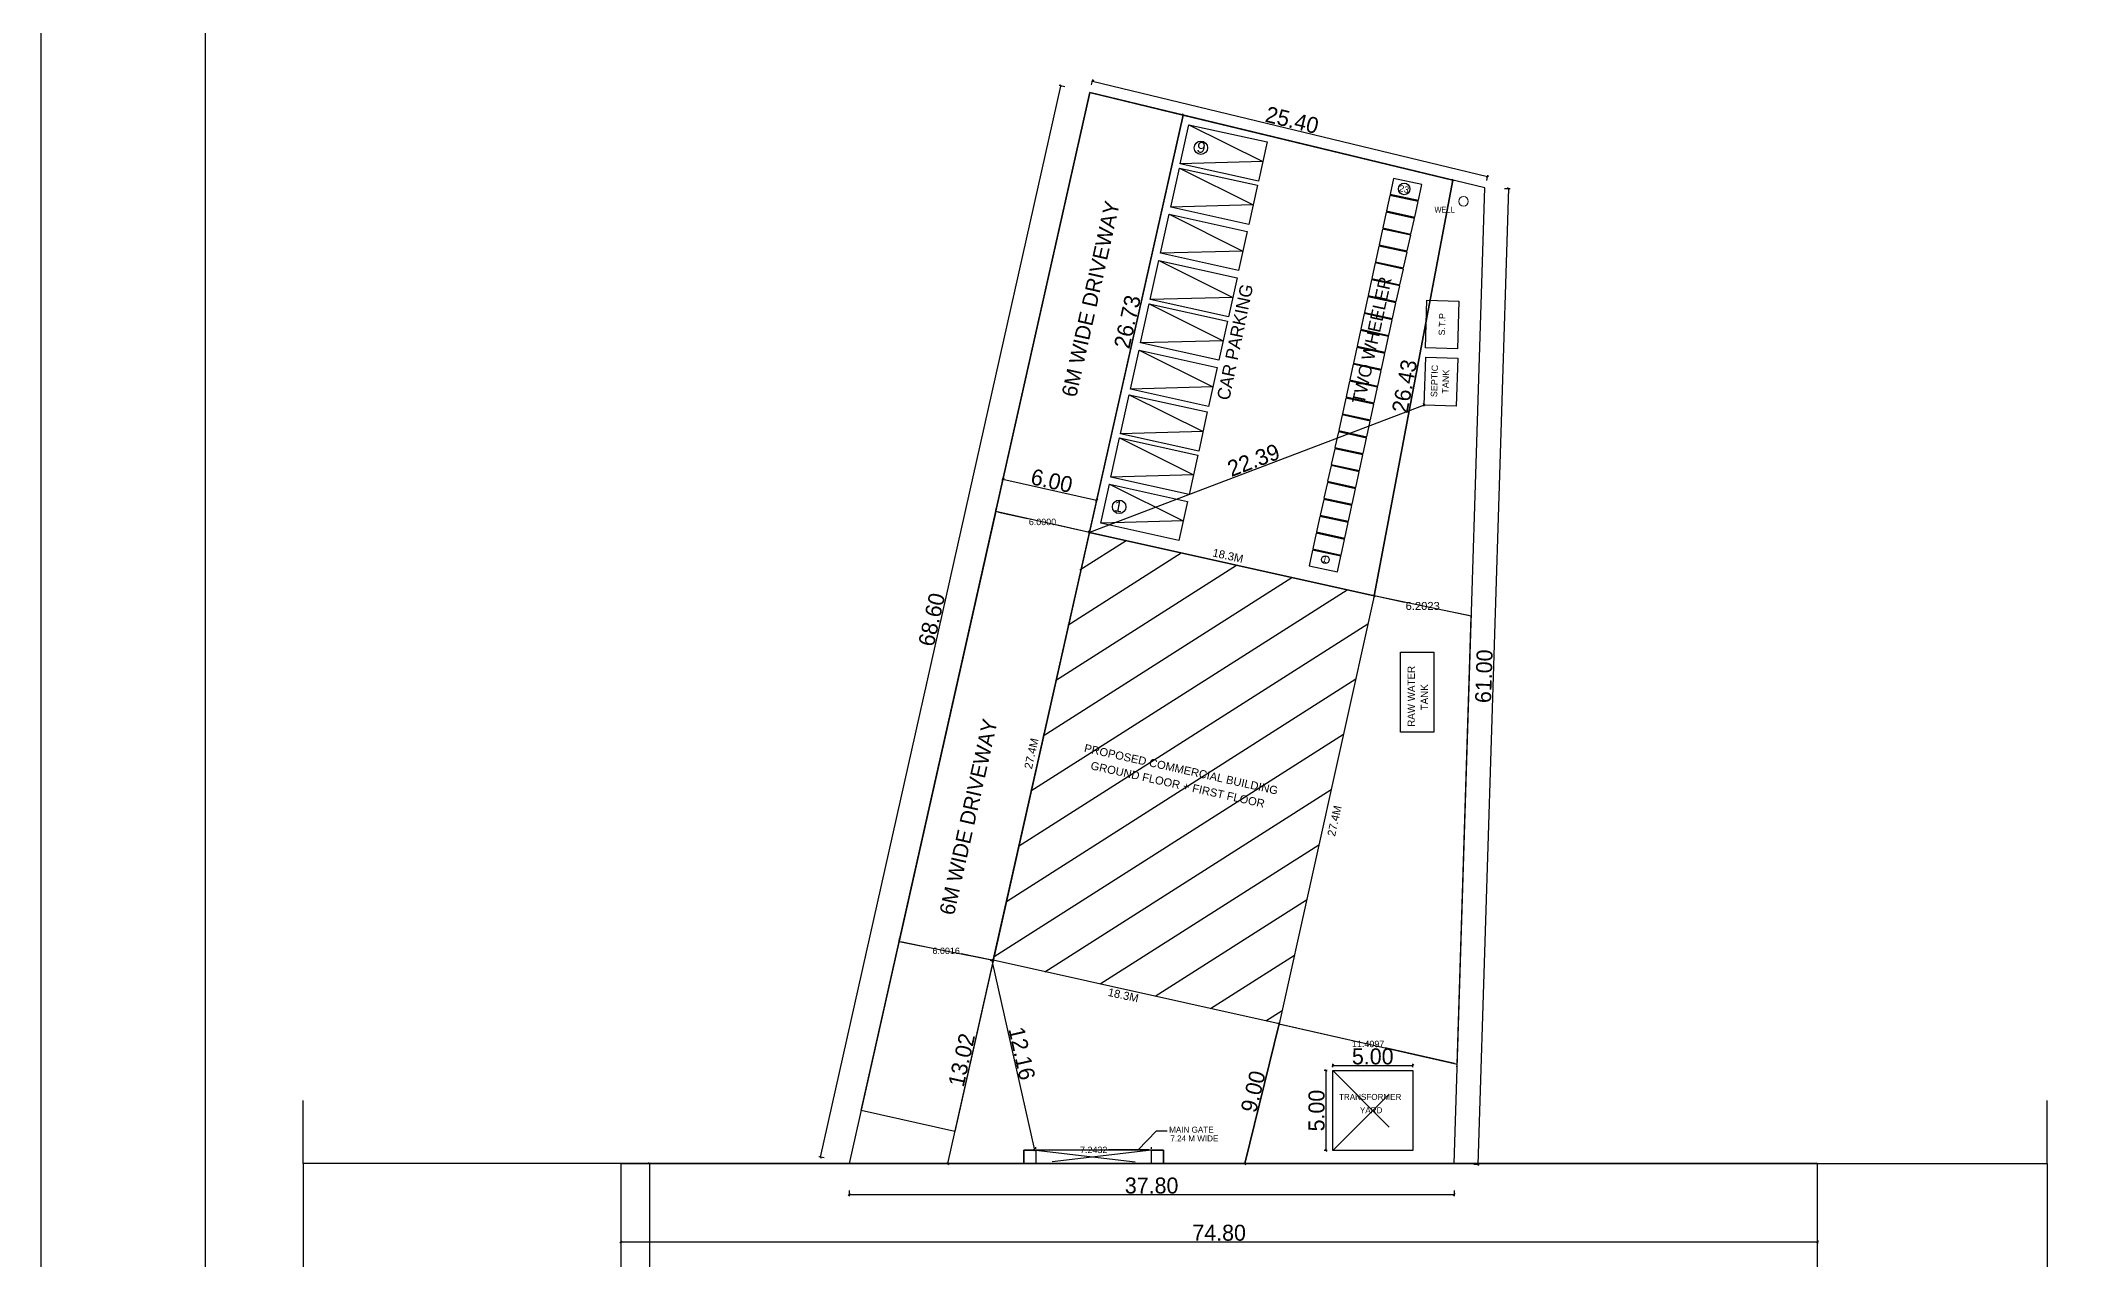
# Model space of a CAD drawing. Header units: metres. Extents: x 0 to 298, y 0 to 242.
# Drawn here: x 0 to 127.6, y 74.2 to 150.3 of the extents above; entities that cross this region are included whole.
import ezdxf
from ezdxf.enums import TextEntityAlignment as Align

# ---------------------------------------------------------------- set-up
doc = ezdxf.new("R2010")
doc.units = ezdxf.units.M
doc.linetypes.add('DOT2', pattern=[0.125, 0, -0.125])
doc.linetypes.add('HIDDEN', pattern=[0.375, 0.25, -0.125])
for name, color, linetype in [('BLK_1_COVERED_AREA', 223, 'Continuous'), ('BLK_1_LVL_0_BLDG_FOOT_PRINT', 223, 'Continuous'), ('BLK_1_LVL_0_FRONT_SETBACK', 2, 'Continuous'), ('BLK_1_LVL_0_REAR_SETBACK', 11, 'Continuous'), ('BLK_1_LVL_0_SIDE_SETBACK1', 171, 'Continuous'), ('BLK_1_LVL_0_SIDE_SETBACK2', 102, 'Continuous'), ('DIST_EXIT', 117, 'Continuous'), ('DRIVEWAY', 22, 'DOT2'), ('MAIN_GATE', 57, 'Continuous'), ('PARKING_SLOT', 1, 'Continuous'), ('PLOT_BOUNDARY', 70, 'Continuous'), ('ROAD_WIDTH', 1, 'Continuous'), ('RWH', 130, 'Continuous'), ('SEPTIC_TANK', 146, 'Continuous'), ('TRANSFORMER_YARD', 7, 'Continuous'), ('TWO_WHEELER_PARKING', 2, 'Continuous')]:
    doc.layers.add(name, color=color, linetype=linetype)
doc.layers.add('BLK_1_INTERNAL_VEHICULAR_ACCESS', color=161, linetype='Continuous', lineweight=0)
doc.styles.add('ai', font='arial.ttf')
doc.styles.add('ARIAL', font='arial.ttf')
doc.styles.add('rs', font='arial.ttf', dxfattribs={"width": 0.85})
doc.styles.get("Standard").update_dxf_attribs({"font": 'arial.ttf', "height": 0.5})
doc.styles.add('style1', font='BKANT.TTF', dxfattribs={"height": 1})
doc.dimstyles.new('main dim', dxfattribs={"dimtxt": 1, "dimasz": 0.12, "dimexe": 0.1, "dimexo": 0.1, "dimgap": 0.05, "dimtad": 1, "dimzin": 3, "dimdsep": 46, "dimtxsty": 'style1', "dimblk": 'OBLIQUE', "dimcen": 0.125, "dimclrd": 8, "dimclre": 8, "dimclrt": 3, "dimadec": 0, "dimazin": 0, "dimtfac": 0.8, "dimtix": 1, "dimtofl": 0, "dimtmove": 2, "dimatfit": 0, "dimfxl": 0, "dimtolj": 1, "dimtzin": 0, "dimarcsym": 0})
doc.dimstyles.get("Standard").update_dxf_attribs({"dimtxt": 0.18, "dimasz": 0.18, "dimexe": 0.18, "dimexo": 0.0625, "dimgap": 0.09, "dimtad": 0, "dimtih": 1, "dimtoh": 1, "dimdec": 4, "dimzin": 0, "dimdsep": 46, "dimtxsty": 'Standard', "dimcen": 0.09, "dimadec": 0, "dimazin": 0, "dimtfac": 1, "dimtdec": 4, "dimtofl": 0, "dimtmove": 0, "dimatfit": 3, "dimfxl": 0, "dimtolj": 1, "dimtzin": 0, "dimarcsym": 0})

# ---------------------------------------------------------------- blocks, each defined once
blk = doc.blocks.new('*D24')
at = {"color": 0, "lineweight": -2, "ltscale": 25}
for p, q in [((77.37, 88.8), (77.35, 88.69)), ((77.56, 88.82), (81.89, 87.85)), ((88.34, 86.38), (84.02, 87.36)), ((88.5, 86.28), (88.48, 86.17))]:
    blk.add_line(p, q, dxfattribs=at)
at = {"color": 0, "ltscale": 25}
for points in [[(77.57, 88.85), (77.56, 88.8), (77.39, 88.86)], [(88.35, 86.41), (88.33, 86.36), (88.52, 86.34)]]:
    blk.add_solid(points, dxfattribs=at)
at = {"layer": 'DEFPOINTS', "color": 0, "ltscale": 25}
for p in [(77.39, 88.86), (88.52, 86.34), (88.52, 86.34)]:
    blk.add_point(p, dxfattribs=at)
at = {"color": 0, "ltscale": 25, "insert": (82.95, 87.6), "char_height": 0.4, "attachment_point": 5}
blk.add_mtext('\\A1;11.4097', dxfattribs=at)
blk = doc.blocks.new('*D25')
at = {"color": 0, "lineweight": -2, "ltscale": 25}
for p, q in [((53.65, 94.07), (53.67, 94.19)), ((53.82, 93.98), (55.65, 93.61)), ((59.35, 92.87), (57.51, 93.24)), ((59.54, 92.89), (59.56, 93.01))]:
    blk.add_line(p, q, dxfattribs=at)
at = {"color": 0, "ltscale": 25}
for points in [[(53.82, 94.01), (53.81, 93.95), (53.64, 94.01)], [(59.35, 92.9), (59.34, 92.84), (59.52, 92.83)]]:
    blk.add_solid(points, dxfattribs=at)
at = {"layer": 'DEFPOINTS', "color": 0, "ltscale": 25}
for p in [(53.64, 94.01), (53.64, 94.01), (59.52, 92.83)]:
    blk.add_point(p, dxfattribs=at)
at = {"color": 0, "ltscale": 25, "insert": (56.58, 93.42), "char_height": 0.4, "attachment_point": 5}
blk.add_mtext('\\A1;6.0016', dxfattribs=at)
blk = doc.blocks.new('_Oblique')
at = {"color": 0, "linetype": 'ByBlock', "lineweight": -2}
blk.add_line((-0.5, -0.5), (0.5, 0.5), dxfattribs=at)
blk = doc.blocks.new('*D64')
at = {"layer": 'DEFPOINTS', "color": 0}
for p in [(80.74, 85.94), (85.74, 86.26), (85.74, 85.94)]:
    blk.add_point(p, dxfattribs=at)
at = {"layer": 'TRANSFORMER_YARD', "color": 7, "lineweight": -2}
for p, q in [((80.74, 86.16), (80.74, 86.36)), ((80.74, 86.26), (85.74, 86.26)), ((85.74, 86.16), (85.74, 86.36))]:
    blk.add_line(p, q, dxfattribs=at)
at = {"layer": 'TRANSFORMER_YARD', "color": 7, "lineweight": -2, "xscale": 0.12, "yscale": 0.12, "zscale": 0.12, "rotation": 180}
blk.add_blockref('_Oblique', (80.74, 86.26), dxfattribs=at)
at = {"layer": 'TRANSFORMER_YARD', "color": 7, "lineweight": -2, "xscale": 0.12, "yscale": 0.12, "zscale": 0.12}
blk.add_blockref('_Oblique', (85.74, 86.26), dxfattribs=at)
at = {"layer": 'TRANSFORMER_YARD', "color": 7, "insert": (83.24, 86.82), "char_height": 1, "attachment_point": 5, "style": 'style1'}
blk.add_mtext('\\A1;5.00', dxfattribs=at)
blk = doc.blocks.new('*D65')
at = {"layer": 'DEFPOINTS', "color": 0}
for p in [(80.74, 85.94), (80.3, 80.94), (80.74, 80.94)]:
    blk.add_point(p, dxfattribs=at)
at = {"layer": 'TRANSFORMER_YARD', "color": 7, "lineweight": -2}
for p, q in [((80.4, 85.94), (80.2, 85.94)), ((80.3, 85.94), (80.3, 80.94)), ((80.4, 80.94), (80.2, 80.94))]:
    blk.add_line(p, q, dxfattribs=at)
at = {"layer": 'TRANSFORMER_YARD', "color": 7, "lineweight": -2, "xscale": 0.12, "yscale": 0.12, "zscale": 0.12}
for p, rotation in [((80.3, 85.94), 90), ((80.3, 80.94), 270)]:
    blk.add_blockref('_Oblique', p, dxfattribs=dict(at, rotation=rotation))
at = {"layer": 'TRANSFORMER_YARD', "color": 7, "insert": (79.73, 83.44), "char_height": 1, "attachment_point": 5, "rotation": 90, "style": 'style1'}
blk.add_mtext('\\A1;5.00', dxfattribs=at)
blk = doc.blocks.new('*D66')
at = {"layer": 'DEFPOINTS', "color": 0, "ltscale": 25}
for p in [(36.24, 80.13), (36.24, 40.13), (38.03, 40.13)]:
    blk.add_point(p, dxfattribs=at)
at = {"layer": 'ROAD_WIDTH', "color": 2, "lineweight": -2, "ltscale": 25}
for p, q in [((37.93, 80.13), (38.13, 80.13)), ((38.03, 80.13), (38.03, 40.13)), ((37.93, 40.13), (38.13, 40.13))]:
    blk.add_line(p, q, dxfattribs=at)
at = {"layer": 'ROAD_WIDTH', "color": 2, "lineweight": -2, "ltscale": 25, "xscale": 0.12, "yscale": 0.12, "zscale": 0.12}
for p, rotation in [((38.03, 80.13), 90), ((38.03, 40.13), 270)]:
    blk.add_blockref('_Oblique', p, dxfattribs=dict(at, rotation=rotation))
at = {"layer": 'ROAD_WIDTH', "color": 2, "ltscale": 25, "insert": (37.46, 60.13), "char_height": 1, "attachment_point": 5, "rotation": 90, "style": 'style1'}
blk.add_mtext('\\A1;40.00', dxfattribs=at)
blk = doc.blocks.new('*D26')
at = {"layer": 'DEFPOINTS', "color": 0, "ltscale": 25}
for p in [(86.46, 127.53), (65.53, 119.57), (65.53, 119.57)]:
    blk.add_point(p, dxfattribs=at)
at = {"layer": 'SEPTIC_TANK', "color": 1, "lineweight": -2, "ltscale": 25}
for p, q in [((86.46, 127.53), (86.42, 127.62)), ((86.46, 127.53), (65.53, 119.57)), ((65.53, 119.57), (65.49, 119.66))]:
    blk.add_line(p, q, dxfattribs=at)
at = {"layer": 'SEPTIC_TANK', "color": 1, "lineweight": -2, "ltscale": 25, "xscale": 0.12, "yscale": 0.12, "zscale": 0.12}
for p, rotation in [((86.46, 127.53), 20.82963575179665), ((65.53, 119.57), 200.8296357517967)]:
    blk.add_blockref('_Oblique', p, dxfattribs=dict(at, rotation=rotation))
at = {"layer": 'SEPTIC_TANK', "color": 1, "ltscale": 25, "insert": (75.79, 124.08), "char_height": 1, "attachment_point": 5, "rotation": 20.8296, "style": 'style1'}
blk.add_mtext('\\A1;22.39', dxfattribs=at)
blk = doc.blocks.new('*D67')
at = {"layer": 'DEFPOINTS', "color": 0, "linetype": 'ByBlock', "ltscale": 25}
for p in [(65.98, 121.59), (59.49, 120.05), (65.34, 118.74)]:
    blk.add_point(p, dxfattribs=at)
at = {"layer": 'DRIVEWAY', "color": 255, "linetype": 'ByBlock', "lineweight": -2, "ltscale": 25}
for p, q in [((60.11, 122.8), (60.15, 123)), ((60.13, 122.9), (65.98, 121.59)), ((65.96, 121.49), (66, 121.68))]:
    blk.add_line(p, q, dxfattribs=at)
at = {"layer": 'DRIVEWAY', "color": 255, "linetype": 'ByBlock', "lineweight": -2, "ltscale": 25, "xscale": 0.12, "yscale": 0.12, "zscale": 0.12}
for p, rotation in [((60.13, 122.9), 167.3411829216774), ((65.98, 121.59), 347.3411829216774)]:
    blk.add_blockref('_Oblique', p, dxfattribs=dict(at, rotation=rotation))
at = {"layer": 'DRIVEWAY', "color": 255, "linetype": 'ByBlock', "ltscale": 25, "insert": (63.18, 122.79), "char_height": 1, "attachment_point": 5, "rotation": 347.3412, "style": 'style1'}
blk.add_mtext('\\A1;6.00', dxfattribs=at)
blk = doc.blocks.new('*D108')
at = {"color": 8, "lineweight": -2, "ltscale": 25}
for p, q in [((36.24, 75.34), (36.24, 75.14)), ((111.04, 75.34), (111.04, 75.14)), ((36.24, 75.24), (111.04, 75.24))]:
    blk.add_line(p, q, dxfattribs=at)
at = {"layer": 'DEFPOINTS', "color": 0, "ltscale": 25}
for p in [(36.24, 80.13), (111.04, 80.13), (111.04, 75.24)]:
    blk.add_point(p, dxfattribs=at)
at = {"color": 8, "lineweight": -2, "ltscale": 25, "xscale": 0.12, "yscale": 0.12, "zscale": 0.12, "rotation": 180}
blk.add_blockref('_Oblique', (36.24, 75.24), dxfattribs=at)
at = {"color": 8, "lineweight": -2, "ltscale": 25, "xscale": 0.12, "yscale": 0.12, "zscale": 0.12}
blk.add_blockref('_Oblique', (111.04, 75.24), dxfattribs=at)
at = {"color": 3, "ltscale": 25, "insert": (73.64, 75.8), "char_height": 1, "attachment_point": 5, "style": 'style1'}
blk.add_mtext('\\A1;74.80', dxfattribs=at)
blk = doc.blocks.new('*D129')
at = {"color": 0, "lineweight": -2, "ltscale": 25}
for p, q in [((83.32, 115.55), (83.29, 115.44)), ((83.51, 115.58), (85.23, 115.21)), ((89.22, 114.37), (87.5, 114.74)), ((89.39, 114.28), (89.36, 114.16))]:
    blk.add_line(p, q, dxfattribs=at)
at = {"color": 0, "ltscale": 25}
for points in [[(83.51, 115.6), (83.5, 115.55), (83.33, 115.61)], [(89.23, 114.4), (89.22, 114.34), (89.4, 114.34)]]:
    blk.add_solid(points, dxfattribs=at)
at = {"layer": 'DEFPOINTS', "color": 0, "ltscale": 25}
for p in [(83.33, 115.61), (89.4, 114.34), (89.4, 114.34)]:
    blk.add_point(p, dxfattribs=at)
at = {"color": 0, "ltscale": 25, "insert": (86.36, 114.97), "char_height": 0.5, "attachment_point": 5}
blk.add_mtext('\\A1;6.2023', dxfattribs=at)
blk = doc.blocks.new('*D43')
at = {"layer": 'DEFPOINTS', "color": 0, "ltscale": 25}
for p in [(86.46, 127.53), (65.53, 119.57), (65.53, 119.57)]:
    blk.add_point(p, dxfattribs=at)
at = {"layer": 'SEPTIC_TANK', "color": 2, "lineweight": -2, "ltscale": 25}
for p, q in [((86.46, 127.53), (86.42, 127.62)), ((86.46, 127.53), (65.53, 119.57)), ((65.53, 119.57), (65.49, 119.66))]:
    blk.add_line(p, q, dxfattribs=at)
at = {"layer": 'SEPTIC_TANK', "color": 2, "lineweight": -2, "ltscale": 25, "xscale": 0.12, "yscale": 0.12, "zscale": 0.12}
for p, rotation in [((86.46, 127.53), 20.82963575151856), ((65.53, 119.57), 200.8296357515186)]:
    blk.add_blockref('_Oblique', p, dxfattribs=dict(at, rotation=rotation))
at = {"layer": 'SEPTIC_TANK', "color": 2, "ltscale": 25, "insert": (75.79, 124.08), "char_height": 1, "attachment_point": 5, "rotation": 20.8296, "style": 'style1'}
blk.add_mtext('\\A1;22.39', dxfattribs=at)
blk = doc.blocks.new('*D130')
at = {"color": 0, "lineweight": -2, "ltscale": 25}
for p, q in [((59.69, 120.94), (59.71, 121.06)), ((59.85, 120.84), (61.67, 120.43)), ((65.35, 119.61), (63.53, 120.02)), ((65.54, 119.63), (65.57, 119.74))]:
    blk.add_line(p, q, dxfattribs=at)
at = {"color": 0, "ltscale": 25}
for points in [[(59.86, 120.87), (59.84, 120.81), (59.67, 120.88)], [(65.36, 119.64), (65.35, 119.58), (65.53, 119.57)]]:
    blk.add_solid(points, dxfattribs=at)
at = {"layer": 'DEFPOINTS', "color": 0, "ltscale": 25}
for p in [(59.67, 120.88), (59.67, 120.88), (65.53, 119.57)]:
    blk.add_point(p, dxfattribs=at)
at = {"color": 0, "ltscale": 25, "insert": (62.6, 120.22), "char_height": 0.4, "attachment_point": 5}
blk.add_mtext('\\A1;6.0000', dxfattribs=at)
blk = doc.blocks.new('*D131')
at = {"color": 8, "lineweight": -2, "ltscale": 25}
for p, q in [((77.39, 88.86), (75.25, 80.13)), ((77.39, 88.86), (77.29, 88.89)), ((75.25, 80.13), (75.15, 80.15))]:
    blk.add_line(p, q, dxfattribs=at)
at = {"layer": 'DEFPOINTS', "color": 0, "ltscale": 25}
for p in [(77.39, 88.86), (75.25, 80.13), (75.25, 80.13)]:
    blk.add_point(p, dxfattribs=at)
at = {"color": 8, "lineweight": -2, "ltscale": 25, "xscale": 0.12, "yscale": 0.12, "zscale": 0.12}
for p, rotation in [((77.39, 88.86), 76.25472633052055), ((75.25, 80.13), 256.2547263305206)]:
    blk.add_blockref('_Oblique', p, dxfattribs=dict(at, rotation=rotation))
at = {"color": 3, "ltscale": 25, "insert": (75.77, 84.63), "char_height": 1, "attachment_point": 5, "rotation": 76.2547, "style": 'style1'}
blk.add_mtext('\\A1;9.00', dxfattribs=at)
blk = doc.blocks.new('*D44')
at = {"color": 8, "lineweight": -2, "ltscale": 25}
for p, q in [((59.52, 92.83), (56.67, 80.13)), ((59.52, 92.83), (59.43, 92.85)), ((56.67, 80.13), (56.57, 80.15))]:
    blk.add_line(p, q, dxfattribs=at)
at = {"layer": 'DEFPOINTS', "color": 0, "ltscale": 25}
for p in [(59.52, 92.83), (56.67, 80.13), (56.67, 80.13)]:
    blk.add_point(p, dxfattribs=at)
at = {"color": 8, "lineweight": -2, "ltscale": 25, "xscale": 0.12, "yscale": 0.12, "zscale": 0.12}
for p, rotation in [((59.52, 92.83), 77.34118292180271), ((56.67, 80.13), 257.3411829218027)]:
    blk.add_blockref('_Oblique', p, dxfattribs=dict(at, rotation=rotation))
at = {"color": 3, "ltscale": 25, "insert": (57.55, 86.6), "char_height": 1, "attachment_point": 5, "rotation": 77.3412, "style": 'style1'}
blk.add_mtext('\\A1;13.02', dxfattribs=at)
blk = doc.blocks.new('*D132')
at = {"color": 8, "lineweight": -2, "ltscale": 25}
for p, q in [((65.53, 119.57), (71.39, 145.65)), ((71.39, 145.65), (71.29, 145.67)), ((65.53, 119.57), (65.43, 119.59))]:
    blk.add_line(p, q, dxfattribs=at)
at = {"layer": 'DEFPOINTS', "color": 0, "ltscale": 25}
for p in [(71.39, 145.65), (71.39, 145.65), (65.53, 119.57)]:
    blk.add_point(p, dxfattribs=at)
at = {"color": 8, "lineweight": -2, "ltscale": 25, "xscale": 0.12, "yscale": 0.12, "zscale": 0.12}
for p, rotation in [((71.39, 145.65), 77.3411638852006), ((65.53, 119.57), 257.3411638852006)]:
    blk.add_blockref('_Oblique', p, dxfattribs=dict(at, rotation=rotation))
at = {"color": 3, "ltscale": 25, "insert": (67.91, 132.73), "char_height": 1, "attachment_point": 5, "rotation": 77.3412, "style": 'style1'}
blk.add_mtext('\\A1;26.73', dxfattribs=at)
blk = doc.blocks.new('*D133')
at = {"color": 8, "lineweight": -2, "ltscale": 25}
for p, q in [((83.33, 115.61), (88.25, 141.58)), ((88.25, 141.58), (88.15, 141.6)), ((83.33, 115.61), (83.23, 115.63))]:
    blk.add_line(p, q, dxfattribs=at)
at = {"layer": 'DEFPOINTS', "color": 0, "ltscale": 25}
for p in [(88.25, 141.58), (88.25, 141.58), (83.33, 115.61)]:
    blk.add_point(p, dxfattribs=at)
at = {"color": 8, "lineweight": -2, "ltscale": 25, "xscale": 0.12, "yscale": 0.12, "zscale": 0.12}
for p, rotation in [((88.25, 141.58), 79.2776298927437), ((83.33, 115.61), 259.2776298927437)]:
    blk.add_blockref('_Oblique', p, dxfattribs=dict(at, rotation=rotation))
at = {"color": 3, "ltscale": 25, "insert": (85.23, 128.7), "char_height": 1, "attachment_point": 5, "rotation": 79.2776, "style": 'style1'}
blk.add_mtext('\\A1;26.43', dxfattribs=at)
blk = doc.blocks.new('*D134')
at = {"color": 8, "lineweight": -2, "ltscale": 25}
for p, q in [((65.67, 147.53), (65.75, 147.87)), ((65.73, 147.77), (90.42, 141.81)), ((90.36, 141.56), (90.44, 141.9))]:
    blk.add_line(p, q, dxfattribs=at)
at = {"layer": 'DEFPOINTS', "color": 0, "ltscale": 25}
for p in [(65.55, 147.06), (90.42, 141.81), (90.24, 141.1)]:
    blk.add_point(p, dxfattribs=at)
at = {"color": 8, "lineweight": -2, "ltscale": 25, "xscale": 0.12, "yscale": 0.12, "zscale": 0.12}
for p, rotation in [((65.73, 147.77), 166.4227017321744), ((90.42, 141.81), 346.4227017321744)]:
    blk.add_blockref('_Oblique', p, dxfattribs=dict(at, rotation=rotation))
at = {"color": 3, "ltscale": 25, "insert": (78.2, 145.33), "char_height": 1, "attachment_point": 5, "rotation": 346.4227, "style": 'style1'}
blk.add_mtext('\\A1;25.40', dxfattribs=at)
blk = doc.blocks.new('*D135')
at = {"color": 8, "lineweight": -2, "ltscale": 25}
for p, q in [((91.72, 141.05), (89.8, 80.08)), ((91.47, 141.06), (91.82, 141.05)), ((89.55, 80.09), (89.9, 80.08))]:
    blk.add_line(p, q, dxfattribs=at)
at = {"layer": 'DEFPOINTS', "color": 0, "ltscale": 25}
for p in [(90.24, 141.1), (88.32, 80.13), (89.8, 80.08)]:
    blk.add_point(p, dxfattribs=at)
at = {"color": 8, "lineweight": -2, "ltscale": 25, "xscale": 0.12, "yscale": 0.12, "zscale": 0.12}
for p, rotation in [((91.72, 141.05), 88.19298807152173), ((89.8, 80.08), 268.1929880715218)]:
    blk.add_blockref('_Oblique', p, dxfattribs=dict(at, rotation=rotation))
at = {"color": 3, "ltscale": 25, "insert": (90.19, 110.58), "char_height": 1, "attachment_point": 5, "rotation": 88.193, "style": 'style1'}
blk.add_mtext('\\A1;61.00', dxfattribs=at)
blk = doc.blocks.new('*D136')
at = {"color": 8, "lineweight": -2, "ltscale": 25}
for p, q in [((48.72, 80.53), (63.75, 147.46)), ((63.99, 147.41), (63.65, 147.49)), ((48.96, 80.48), (48.62, 80.55))]:
    blk.add_line(p, q, dxfattribs=at)
at = {"layer": 'DEFPOINTS', "color": 0, "ltscale": 25}
for p in [(63.75, 147.46), (65.55, 147.06), (50.52, 80.13)]:
    blk.add_point(p, dxfattribs=at)
at = {"color": 8, "lineweight": -2, "ltscale": 25, "xscale": 0.12, "yscale": 0.12, "zscale": 0.12}
for p, rotation in [((63.75, 147.46), 77.34118293353869), ((48.72, 80.53), 257.3411829335387)]:
    blk.add_blockref('_Oblique', p, dxfattribs=dict(at, rotation=rotation))
at = {"color": 3, "ltscale": 25, "insert": (55.68, 114.12), "char_height": 1, "attachment_point": 5, "rotation": 77.3412, "style": 'style1'}
blk.add_mtext('\\A1;68.60', dxfattribs=at)
blk = doc.blocks.new('*D137')
at = {"color": 8, "lineweight": -2, "ltscale": 25}
for p, q in [((50.52, 78.44), (50.52, 78.09)), ((50.52, 78.19), (88.32, 78.19)), ((88.32, 78.44), (88.32, 78.09))]:
    blk.add_line(p, q, dxfattribs=at)
at = {"layer": 'DEFPOINTS', "color": 0, "ltscale": 25}
for p in [(50.52, 80.13), (88.32, 80.13), (88.32, 78.19)]:
    blk.add_point(p, dxfattribs=at)
at = {"color": 8, "lineweight": -2, "ltscale": 25, "xscale": 0.12, "yscale": 0.12, "zscale": 0.12, "rotation": 180}
blk.add_blockref('_Oblique', (50.52, 78.19), dxfattribs=at)
at = {"color": 8, "lineweight": -2, "ltscale": 25, "xscale": 0.12, "yscale": 0.12, "zscale": 0.12}
blk.add_blockref('_Oblique', (88.32, 78.19), dxfattribs=at)
at = {"color": 3, "ltscale": 25, "insert": (69.42, 78.75), "char_height": 1, "attachment_point": 5, "style": 'style1'}
blk.add_mtext('\\A1;37.80', dxfattribs=at)
blk = doc.blocks.new('*D45')
at = {"layer": 'DEFPOINTS', "color": 0, "ltscale": 25}
for p in [(62.18, 80.98), (69.42, 80.98), (69.42, 80.98)]:
    blk.add_point(p, dxfattribs=at)
at = {"layer": 'MAIN_GATE', "color": 2, "lineweight": -2, "ltscale": 25}
for p, q in [((62.18, 81.04), (62.18, 81.16)), ((62.36, 80.98), (64.87, 80.98)), ((69.24, 80.98), (66.72, 80.98)), ((69.42, 81.04), (69.42, 81.16))]:
    blk.add_line(p, q, dxfattribs=at)
at = {"layer": 'MAIN_GATE', "color": 2, "ltscale": 25}
for points in [[(62.36, 81.01), (62.36, 80.95), (62.18, 80.98)], [(69.24, 81.01), (69.24, 80.95), (69.42, 80.98)]]:
    blk.add_solid(points, dxfattribs=at)
at = {"layer": 'MAIN_GATE', "color": 2, "ltscale": 25, "insert": (65.8, 80.98), "char_height": 0.4, "attachment_point": 5}
blk.add_mtext('\\A1;7.2432', dxfattribs=at)
blk = doc.blocks.new('*D46')
at = {"layer": 'DEFPOINTS', "color": 0, "ltscale": 25}
for p in [(59.52, 92.84), (62.09, 80.96), (62.18, 80.98)]:
    blk.add_point(p, dxfattribs=at)
at = {"layer": 'DIST_EXIT', "color": 7, "lineweight": -2, "ltscale": 25}
for p, q in [((59.43, 92.82), (59.33, 92.8)), ((59.43, 92.82), (62.09, 80.96)), ((62.09, 80.96), (61.99, 80.93))]:
    blk.add_line(p, q, dxfattribs=at)
at = {"layer": 'DIST_EXIT', "color": 7, "lineweight": -2, "ltscale": 25, "xscale": 0.12, "yscale": 0.12, "zscale": 0.12}
for p, rotation in [((59.43, 92.82), 102.6187777603122), ((62.09, 80.96), 282.6187777603121)]:
    blk.add_blockref('_Oblique', p, dxfattribs=dict(at, rotation=rotation))
at = {"layer": 'DIST_EXIT', "color": 7, "ltscale": 25, "insert": (61.31, 87.01), "char_height": 1, "attachment_point": 5, "rotation": 282.6188, "style": 'style1'}
blk.add_mtext('\\A1;12.16', dxfattribs=at)

msp = doc.modelspace()

# ---------------------------------------------------------------- hatches: boundary and pattern name
at = {"ltscale": 25}
h = msp.add_hatch(dxfattribs=at)
h.set_pattern_fill('ANSI31', color=0, scale=20, angle=-12.5235458, style=0)
h.set_pattern_definition([(32.4764542, (-123027.169, 61203.1405), (-1.342382425, 2.109030447), [])])
h.paths.add_polyline_path([(77.38806, 88.8645), (83.3295, 115.61257), (65.46491, 119.58076), (59.52348, 92.83269)])
h.paths.add_polyline_path([(65.41572, 104.66585), (76.52241, 102.19876), (76.6907, 102.95639), (65.58401, 105.42347)], flags=24)
h.paths.add_polyline_path([(65.01189, 105.75843), (77.35082, 103.01764), (77.51911, 103.77526), (65.18018, 106.51606)], flags=24)

# ---------------------------------------------------------------- linework, layer by layer
at = {"color": 0, "ltscale": 25}
for p, q in [((77.38806, 88.8645), (59.52348, 92.83269)), ((16.39148, 80.12541), (16.39148, 84.06367)), ((125.39157, 80.12541), (125.39157, 84.06367)), ((36.24247, 80.12541), (16.39148, 80.12541)), ((16.39148, 80.12541), (16.39148, 62.30959)), ((36.24247, 80.12541), (111.04247, 80.12541)), ((85.99346, 80.12541), (95.99346, 80.12541)), ((111.04247, 80.12541), (125.39157, 80.12541)), ((125.39157, 80.12541), (125.39157, 62.30959))]:
    msp.add_line(p, q, dxfattribs=at)
at = {"color": 8, "linetype": 'HIDDEN', "lineweight": 25, "ltscale": 20}
for p, q in [((80.73642, 80.93538), (85.73642, 85.93538)), ((80.73642, 85.93538), (85.73642, 80.93538))]:
    msp.add_line(p, q, dxfattribs=at)
at = {"linetype": 'HIDDEN', "ltscale": 25}
for p, q in [((62.17667, 80.97589), (69.41988, 80.12543)), ((69.41988, 80.97587), (62.17667, 80.12543))]:
    msp.add_line(p, q, dxfattribs=at)
at = {"color": 4, "ltscale": 25}
for points in [[(0, 0), (297.63255, 0), (297.63255, 241.96779), (0, 241.96779)], [(61.42448, 80.97589), (62.17667, 80.97589), (62.17667, 80.12543), (61.42448, 80.12543)], [(69.41988, 80.97587), (70.17208, 80.97587), (70.17208, 80.12541), (69.41988, 80.12541)]]:
    msp.add_lwpolyline(points, close=True, dxfattribs=at)
at = {"color": 1, "ltscale": 25}
msp.add_lwpolyline([(10.27602, 6.72489), (247.924, 6.72489), (247.924, 166.06417), (10.27602, 166.06417)], close=True, dxfattribs=at)
at = {"color": 0, "ltscale": 25}
msp.add_lwpolyline([(65.55323, 147.05791), (71.3863, 145.64918), (57.1185, 82.12509), (51.26435, 83.43996)], close=True, dxfattribs=at)
at = {"color": 4, "linetype": 'HIDDEN', "ltscale": 25}
for points in [[(71.75438, 145.04554), (76.36596, 142.74426), (71.21397, 142.60465)], [(71.15525, 142.33943), (75.76682, 140.03816), (70.61483, 139.89854)], [(70.51626, 139.45331), (75.12783, 137.15203), (69.97584, 137.01241)], [(69.87439, 136.55419), (74.48597, 134.25291), (69.33398, 134.11329)], [(69.27526, 133.84808), (73.88683, 131.5468), (68.73484, 131.40719)], [(68.63627, 130.96195), (73.24784, 128.66068), (68.09585, 128.52106)], [(68.01929, 128.17524), (72.63086, 125.87397), (67.47887, 125.73435)], [(67.42015, 125.46914), (72.03173, 123.16786), (66.87974, 123.02824)], [(66.78116, 122.58301), (71.39274, 120.28174), (66.24075, 120.14212)]]:
    msp.add_lwpolyline(points, dxfattribs=at)
at = {"color": 120, "linetype": 'ByBlock'}
msp.add_lwpolyline([(86.5339, 131.09269), (86.6285, 134.0912), (88.62751, 134.02813), (88.53291, 131.02963)], close=True, dxfattribs=at)
at = {"color": 0, "ltscale": 25}
msp.add_lwpolyline([(68.56108, 80.97589), (69.72498, 82.17608), (70.38377, 82.17608)], dxfattribs=at)
at = {"color": 4, "ltscale": 25}
for centre, radius in [((72.50025, 143.60207), 0.42001), ((85.20142, 141.02874), 0.36149), ((67.3912, 121.16772), 0.42001), ((80.27426, 117.86918), 0.242)]:
    msp.add_circle(centre, radius, dxfattribs=at)
at = {"lineweight": 0}
msp.add_circle((88.91295, 140.25416), 0.29819, dxfattribs=at)
at = {"layer": 'BLK_1_COVERED_AREA', "color": 140}
msp.add_lwpolyline([(65.52807, 119.56673), (83.3295, 115.61257), (77.38807, 88.8645), (59.52348, 92.83269)], close=True, dxfattribs=at)
at = {"layer": 'BLK_1_INTERNAL_VEHICULAR_ACCESS', "color": 161, "ltscale": 25}
for points in [[(65.52807, 119.56673), (71.3863, 145.64919), (88.24611, 141.57744), (83.3295, 115.61257)], [(53.63863, 94.01132), (59.52348, 92.83269), (65.52806, 119.56675), (59.67366, 120.8809)], [(77.38807, 88.86451), (88.5161, 86.34478), (89.39921, 114.33682), (83.3295, 115.61257)], [(59.52347, 92.83269), (56.66936, 80.12541), (75.25037, 80.12541), (77.38806, 88.8645)]]:
    msp.add_lwpolyline(points, close=True, dxfattribs=at)
at = {"layer": 'BLK_1_LVL_0_BLDG_FOOT_PRINT', "color": 1}
msp.add_lwpolyline([(65.52807, 119.56673), (83.3295, 115.61257), (77.38807, 88.8645), (59.52348, 92.83269)], close=True, dxfattribs=at)
at = {"layer": 'BLK_1_LVL_0_FRONT_SETBACK', "color": 2, "ltscale": 25}
msp.add_lwpolyline([(59.52347, 92.83269), (56.66936, 80.12541), (75.25037, 80.12541), (77.38806, 88.8645)], close=True, dxfattribs=at)
at = {"layer": 'BLK_1_LVL_0_REAR_SETBACK', "color": 11, "ltscale": 25}
msp.add_lwpolyline([(65.52807, 119.56673), (71.3863, 145.64918), (88.24611, 141.57744), (83.3295, 115.61257)], close=True, dxfattribs=at)
at = {"layer": 'BLK_1_LVL_0_SIDE_SETBACK1', "color": 171, "ltscale": 25}
msp.add_lwpolyline([(53.6387, 94.01122), (59.52348, 92.83269), (65.52806, 119.56673), (59.67373, 120.8808)], close=True, dxfattribs=at)
at = {"layer": 'BLK_1_LVL_0_SIDE_SETBACK2', "color": 102, "ltscale": 25}
msp.add_lwpolyline([(77.38807, 88.86451), (88.5161, 86.34477), (89.39921, 114.33681), (83.3295, 115.61257)], close=True, dxfattribs=at)
at = {"layer": 'MAIN_GATE', "color": 57, "ltscale": 25}
msp.add_lwpolyline([(61.42448, 80.12541), (70.17208, 80.12541), (70.17208, 80.97587), (61.42448, 80.97587)], close=True, dxfattribs=at)
at = {"layer": 'PARKING_SLOT', "color": 30, "ltscale": 25}
for points in [[(76.63616, 143.96471), (76.09575, 141.52382), (71.21397, 142.60465), (71.75438, 145.04554)], [(76.03703, 141.2586), (75.49661, 138.81771), (70.61483, 139.89854), (71.15525, 142.33943)], [(75.39804, 138.37248), (74.85763, 135.93158), (69.97584, 137.01241), (70.51626, 139.45331)], [(74.75617, 135.47336), (74.21576, 133.03246), (69.33398, 134.11329), (69.87439, 136.55419)], [(74.15704, 132.76725), (73.61663, 130.32636), (68.73484, 131.40719), (69.27526, 133.84808)], [(73.51805, 129.88112), (72.97764, 127.44023), (68.09585, 128.52106), (68.63627, 130.96195)], [(72.90107, 127.09441), (72.36066, 124.65352), (67.47887, 125.73435), (68.01929, 128.17524)], [(72.30194, 124.38831), (71.76152, 121.94741), (66.87974, 123.02824), (67.42015, 125.46914)], [(71.66295, 121.50218), (71.12253, 119.06129), (66.24075, 120.14212), (66.78116, 122.58301)]]:
    msp.add_lwpolyline(points, close=True, dxfattribs=at)
at = {"layer": 'PLOT_BOUNDARY', "color": 70, "ltscale": 25}
msp.add_lwpolyline([(90.2434, 141.09508), (65.55323, 147.05791), (50.51988, 80.12541), (88.31988, 80.12541)], close=True, dxfattribs=at)
at = {"layer": 'ROAD_WIDTH', "color": 2, "ltscale": 25}
msp.add_lwpolyline([(36.24247, 80.12541), (36.24247, 40.12541), (111.04247, 40.12541), (111.04247, 80.12541)], close=True, dxfattribs=at)
at = {"layer": 'RWH', "color": 130, "ltscale": 25}
msp.add_lwpolyline([(84.96953, 112.07841), (87.04786, 112.07841), (87.04786, 107.09076), (84.96953, 107.09076)], close=True, dxfattribs=at)
at = {"layer": 'SEPTIC_TANK', "color": 146, "linetype": 'ByBlock'}
msp.add_lwpolyline([(86.45664, 127.52914), (86.55124, 130.52765), (88.55025, 130.46458), (88.45565, 127.46608)], close=True, dxfattribs=at)
at = {"layer": 'TRANSFORMER_YARD', "color": 7}
msp.add_lwpolyline([(80.73642, 85.93538), (85.73642, 85.93538), (85.73642, 80.93538), (80.73642, 80.93538)], close=True, dxfattribs=at)
at = {"layer": 'TWO_WHEELER_PARKING', "color": 2, "linetype": 'Continuous'}
for points in [[(84.33029, 140.70919), (86.08902, 140.32595), (86.30193, 141.30302), (84.5432, 141.68626)], [(84.10024, 139.6535), (85.85897, 139.27026), (86.07189, 140.24733), (84.31316, 140.63058)], [(83.8702, 138.59782), (85.62893, 138.21458), (85.84184, 139.19165), (84.08311, 139.57489)], [(83.64016, 137.54213), (85.39889, 137.15889), (85.6118, 138.13596), (83.85307, 138.5192)], [(83.41011, 136.48644), (85.16884, 136.1032), (85.38176, 137.08027), (83.62303, 137.46351)], [(82.95003, 134.37507), (84.70876, 133.99182), (84.92167, 134.9689), (83.16294, 135.35214)], [(83.18007, 135.43075), (84.9388, 135.04751), (85.15171, 136.02458), (83.39298, 136.40782)], [(82.71999, 133.31938), (84.47871, 132.93614), (84.69163, 133.91321), (82.9329, 134.29645)], [(82.48994, 132.26369), (84.24867, 131.88045), (84.46158, 132.85752), (82.70285, 133.24076)], [(82.2599, 131.208), (84.01863, 130.82476), (84.23154, 131.80183), (82.47281, 132.18507)], [(82.02986, 130.15231), (83.78858, 129.76907), (84.0015, 130.74614), (82.24277, 131.12939)], [(81.56977, 128.04094), (83.3285, 127.6577), (83.54141, 128.63477), (81.78268, 129.01801)], [(81.79981, 129.09663), (83.55854, 128.71338), (83.77145, 129.69046), (82.01272, 130.0737)], [(81.33973, 126.98525), (83.09845, 126.60201), (83.31137, 127.57908), (81.55264, 127.96232)], [(81.10968, 125.92956), (82.86841, 125.54632), (83.08132, 126.52339), (81.32259, 126.90663)], [(80.87964, 124.87387), (82.63837, 124.49063), (82.85128, 125.4677), (81.09255, 125.85095)], [(80.6496, 123.81819), (82.40832, 123.43494), (82.62124, 124.41202), (80.86251, 124.79526)], [(80.18951, 121.70681), (81.94824, 121.32357), (82.16115, 122.30064), (80.40242, 122.68388)], [(80.41955, 122.7625), (82.17828, 122.37926), (82.39119, 123.35633), (80.63247, 123.73957)], [(79.95947, 120.65112), (81.7182, 120.26788), (81.93111, 121.24495), (80.17238, 121.62819)], [(79.72942, 119.59544), (81.48815, 119.21219), (81.70106, 120.18926), (79.94234, 120.57251)], [(79.49938, 118.53975), (81.25811, 118.15651), (81.47102, 119.13358), (79.71229, 119.51682)], [(79.26934, 117.48406), (81.02807, 117.10082), (81.24098, 118.07789), (79.48225, 118.46113)]]:
    msp.add_lwpolyline(points, close=True, dxfattribs=at)

# ---------------------------------------------------------------- texts
at = {"color": 0, "linetype": 'ByBlock', "lineweight": 18, "style": 'ARIAL'}
for s, height, rotation, p in [('9', 0.68133, 349.4471641, (72.19313, 143.33919)), ('23', 0.392566, 347.7069417, (84.86055, 140.89849)), ('S.T.P', 0.4, 88.1929881, (87.74835, 131.87078)), ('SEPTIC ', 0.4, 88.1929881, (87.26086, 128.01583)), ('TANK', 0.4, 88.1929881, (87.97176, 128.23638)), ('1', 0.68133, 349.4471641, (67.02098, 120.9079)), ('1', 0.39257, 347.7069417, (80.05076, 117.73212))]:
    msp.add_text(s, height=height, rotation=rotation, dxfattribs=at).set_placement(p)
at = {"lineweight": 0, "style": 'rs', "width": 0.8}
msp.add_text('WELL', height=0.381023, dxfattribs=at).set_placement((87.09787, 139.54921))
at = {"color": 0, "lineweight": 0, "style": 'style1'}
for s, rotation, p in [('TWO WHEELER', 77.7069417, (82.71467, 127.54629)), ('CAR PARKING', 78.1988345, (74.26816, 127.77987))]:
    msp.add_text(s, height=0.7991804, rotation=rotation, dxfattribs=at).set_placement(p)
at = {"style": 'ai'}
for s, rotation, p in [('18.3M', 347.4764542, (74.19231, 118.11279)), ('27.4M', 77.4764542, (61.89885, 105.75115)), ('PROPOSED COMMERCIAL BUILDING', 347.4764542, (71.2655, 104.76685)), ('GROUND FLOOR + FIRST FLOOR', 347.4764542, (71.05321, 103.81112)), ('27.4M', 77.4764542, (80.841, 101.5436)), ('18.3M', 347.4764542, (67.65025, 90.65131))]:
    msp.add_text(s, height=0.5, rotation=rotation, dxfattribs=at).set_placement(p, align=Align.MIDDLE)
at = {"style": 'style1'}
for s, p in [('RAW WATER ', (85.87061, 107.42066)), ('TANK', (86.69323, 108.45215))]:
    msp.add_text(s, height=0.457227, rotation=90, dxfattribs=at).set_placement(p)
at = {"lineweight": 0, "style": 'style1'}
for s, height, p in [('TRANSFORMER', 0.3773233, (81.1314, 84.10504)), ('YARD', 0.377323, (82.43732, 83.2735)), ('MAIN GATE', 0.377323, (70.51646, 82.05749)), ('7.24 M WIDE', 0.3773233, (70.59024, 81.50908))]:
    msp.add_text(s, height=height, dxfattribs=at).set_placement(p)
at = {"layer": 'DRIVEWAY', "color": 255, "linetype": 'ByBlock', "ltscale": 25, "style": 'style1'}
for p in [(64.70204, 127.96543), (57.06397, 95.59554)]:
    msp.add_text('6M WIDE DRIVEWAY', height=0.9441764, rotation=77.3411829, dxfattribs=at).set_placement(p)

# ---------------------------------------------------------------- dimensions: what is measured, and where the dimension line sits
at = {"color": 4, "ltscale": 25}
for p1, p2, distance, override, picture, middle in [((50.51988, 80.12541), (65.55323, 147.05791), 1.84945, {"dimpost": '\\X', "dimfxl": 0.25, "dimarcsym": 2}, '*D136', (55.68141, 114.12064)), ((65.55323, 147.05791), (90.2434, 141.09508), 0.73175, {"dimpost": '\\X', "dimfxl": 0.25, "dimarcsym": 2}, '*D134', (78.20218, 145.33469)), ((65.52805, 119.56673), (71.3863, 145.64918), 0, {"dimpost": '\\X', "dimfxl": 0.25, "dimarcsym": 2}, '*D132', (67.90653, 132.73164)), ((83.3295, 115.61257), (88.24611, 141.57744), 0, {"dimpost": '\\X', "dimfxl": 0.25, "dimarcsym": 2}, '*D133', (85.23329, 128.7)), ((90.2434, 141.09508), (88.31988, 80.12541), 1.47769, {"dimpost": '\\X', "dimfxl": 0.25, "dimarcsym": 2}, '*D135', (90.19451, 110.58145)), ((59.52347, 92.83269), (56.66936, 80.12541), 0, {"dimpost": '\\X', "dimfxl": 0.25, "dimarcsym": 2}, '*D44', (57.54748, 86.60234)), ((77.38798, 88.86452), (75.2503, 80.12541), -0.00053, {"dimpost": '\\X', "dimfxl": 0.25, "dimarcsym": 2}, '*D131', (75.77042, 84.62919)), ((36.24247, 80.12541), (111.04247, 80.12541), -4.88743, {"dimpost": '\\X'}, '*D108', (73.64247, 75.8006)), ((50.51988, 80.12541), (88.31988, 80.12541), -1.93578, {"dimpost": '\\X', "dimfxl": 0.25, "dimarcsym": 2}, '*D137', (69.41988, 78.75225))]:
    dim = msp.add_aligned_dim(p1=p1, p2=p2, distance=distance, dimstyle='main dim', override=override, dxfattribs=at)
    dim.commit()
    dim.dimension.update_dxf_attribs({"geometry": picture, "text_midpoint": middle})
at = {"color": 0, "ltscale": 25}
for p1, p2, picture, middle in [((65.52806, 119.56673), (59.67391, 120.8816), '*D130', (62.60099, 120.22417)), ((83.3295, 115.61257), (89.39921, 114.33681), '*D129', (86.36436, 114.97469)), ((59.52348, 92.83269), (53.6387, 94.01122), '*D25', (56.58109, 93.42195)), ((77.38806, 88.8645), (88.5161, 86.34477), '*D24', (82.95208, 87.60464))]:
    dim = msp.add_aligned_dim(p1=p1, p2=p2, distance=0, dimstyle='Standard', override={"dimtxt": 0.4, "dimgap": 0.1}, dxfattribs=at)
    dim.commit()
    dim.dimension.update_dxf_attribs({"geometry": picture, "text_midpoint": middle})
at = {"layer": 'DIST_EXIT', "color": 7, "ltscale": 25}
dim = msp.add_aligned_dim(p1=(59.51981, 92.84364), p2=(62.17665, 80.97587), distance=-0.08955, dimstyle='main dim', override={"dimpost": '\\X', "dimclrd": 7, "dimclre": 7, "dimclrt": 7, "dimfxl": 12, "dimarcsym": 2}, dxfattribs=at)
dim.commit()
dim.dimension.update_dxf_attribs({"geometry": '*D46', "text_midpoint": (61.31158, 87.01348)})
at = {"layer": 'DRIVEWAY', "color": 255, "linetype": 'ByBlock', "ltscale": 25}
dim = msp.add_aligned_dim(p1=(59.4874, 120.05122), p2=(65.34156, 118.73635), distance=2.92003, dimstyle='main dim', override={"dimpost": '\\X', "dimclrd": 255, "dimclre": 255, "dimclrt": 255}, dxfattribs=at)
dim.commit()
dim.dimension.update_dxf_attribs({"geometry": '*D67', "text_midpoint": (63.17807, 122.79348)})
at = {"layer": 'MAIN_GATE', "color": 2, "ltscale": 25}
dim = msp.add_linear_dim(base=(69.41988, 80.97589), p1=(62.17667, 80.97589), p2=(69.41988, 80.97587), dimstyle='Standard', override={"dimtxt": 0.4, "dimgap": 0.1, "dimclrd": 2, "dimclre": 2, "dimclrt": 2}, dxfattribs=at)
dim.commit()
dim.dimension.update_dxf_attribs({"geometry": '*D45', "text_midpoint": (65.79828, 80.97589)})
at = {"layer": 'ROAD_WIDTH', "color": 2, "ltscale": 25}
dim = msp.add_linear_dim(base=(38.02518, 40.12541), p1=(36.24247, 80.12541), p2=(36.24247, 40.12541), angle=90, dimstyle='main dim', override={"dimpost": '\\X', "dimclrd": 2, "dimclre": 2, "dimclrt": 2}, dxfattribs=at)
dim.commit()
dim.dimension.update_dxf_attribs({"geometry": '*D66', "text_midpoint": (37.46256, 60.12541)})
at = {"layer": 'SEPTIC_TANK', "color": 1, "ltscale": 25}
dim = msp.add_aligned_dim(p1=(86.45664, 127.52914), p2=(65.52806, 119.56673), distance=0, dimstyle='main dim', override={"dimpost": '\\X', "dimclrd": 1, "dimclre": 1, "dimclrt": 1}, dxfattribs=at)
dim.commit()
dim.dimension.update_dxf_attribs({"geometry": '*D26', "text_midpoint": (75.79167, 124.07542)})
at = {"layer": 'SEPTIC_TANK', "color": 2, "ltscale": 25}
dim = msp.add_aligned_dim(p1=(86.45664, 127.52914), p2=(65.52806, 119.56673), distance=0, dimstyle='main dim', override={"dimpost": '\\X', "dimclrd": 2, "dimclre": 2, "dimclrt": 2}, dxfattribs=at)
dim.commit()
dim.dimension.update_dxf_attribs({"geometry": '*D43', "text_midpoint": (75.79167, 124.07542)})
at = {"layer": 'TRANSFORMER_YARD', "color": 7}
dim = msp.add_linear_dim(base=(85.73642, 86.25874), p1=(80.73642, 85.93538), p2=(85.73642, 85.93538), dimstyle='main dim', override={"dimpost": '\\X', "dimclrd": 7, "dimclre": 7, "dimclrt": 7}, dxfattribs=at)
dim.commit()
dim.dimension.update_dxf_attribs({"geometry": '*D64', "text_midpoint": (83.23642, 86.82136)})
dim = msp.add_linear_dim(base=(80.29703, 80.93538), p1=(80.73642, 85.93538), p2=(80.73642, 80.93538), angle=90, dimstyle='main dim', override={"dimpost": '\\X', "dimclrd": 7, "dimclre": 7, "dimclrt": 7}, dxfattribs=at)
dim.commit()
dim.dimension.update_dxf_attribs({"geometry": '*D65', "text_midpoint": (79.73442, 83.43538)})

doc.saveas('drawing.dxf')
